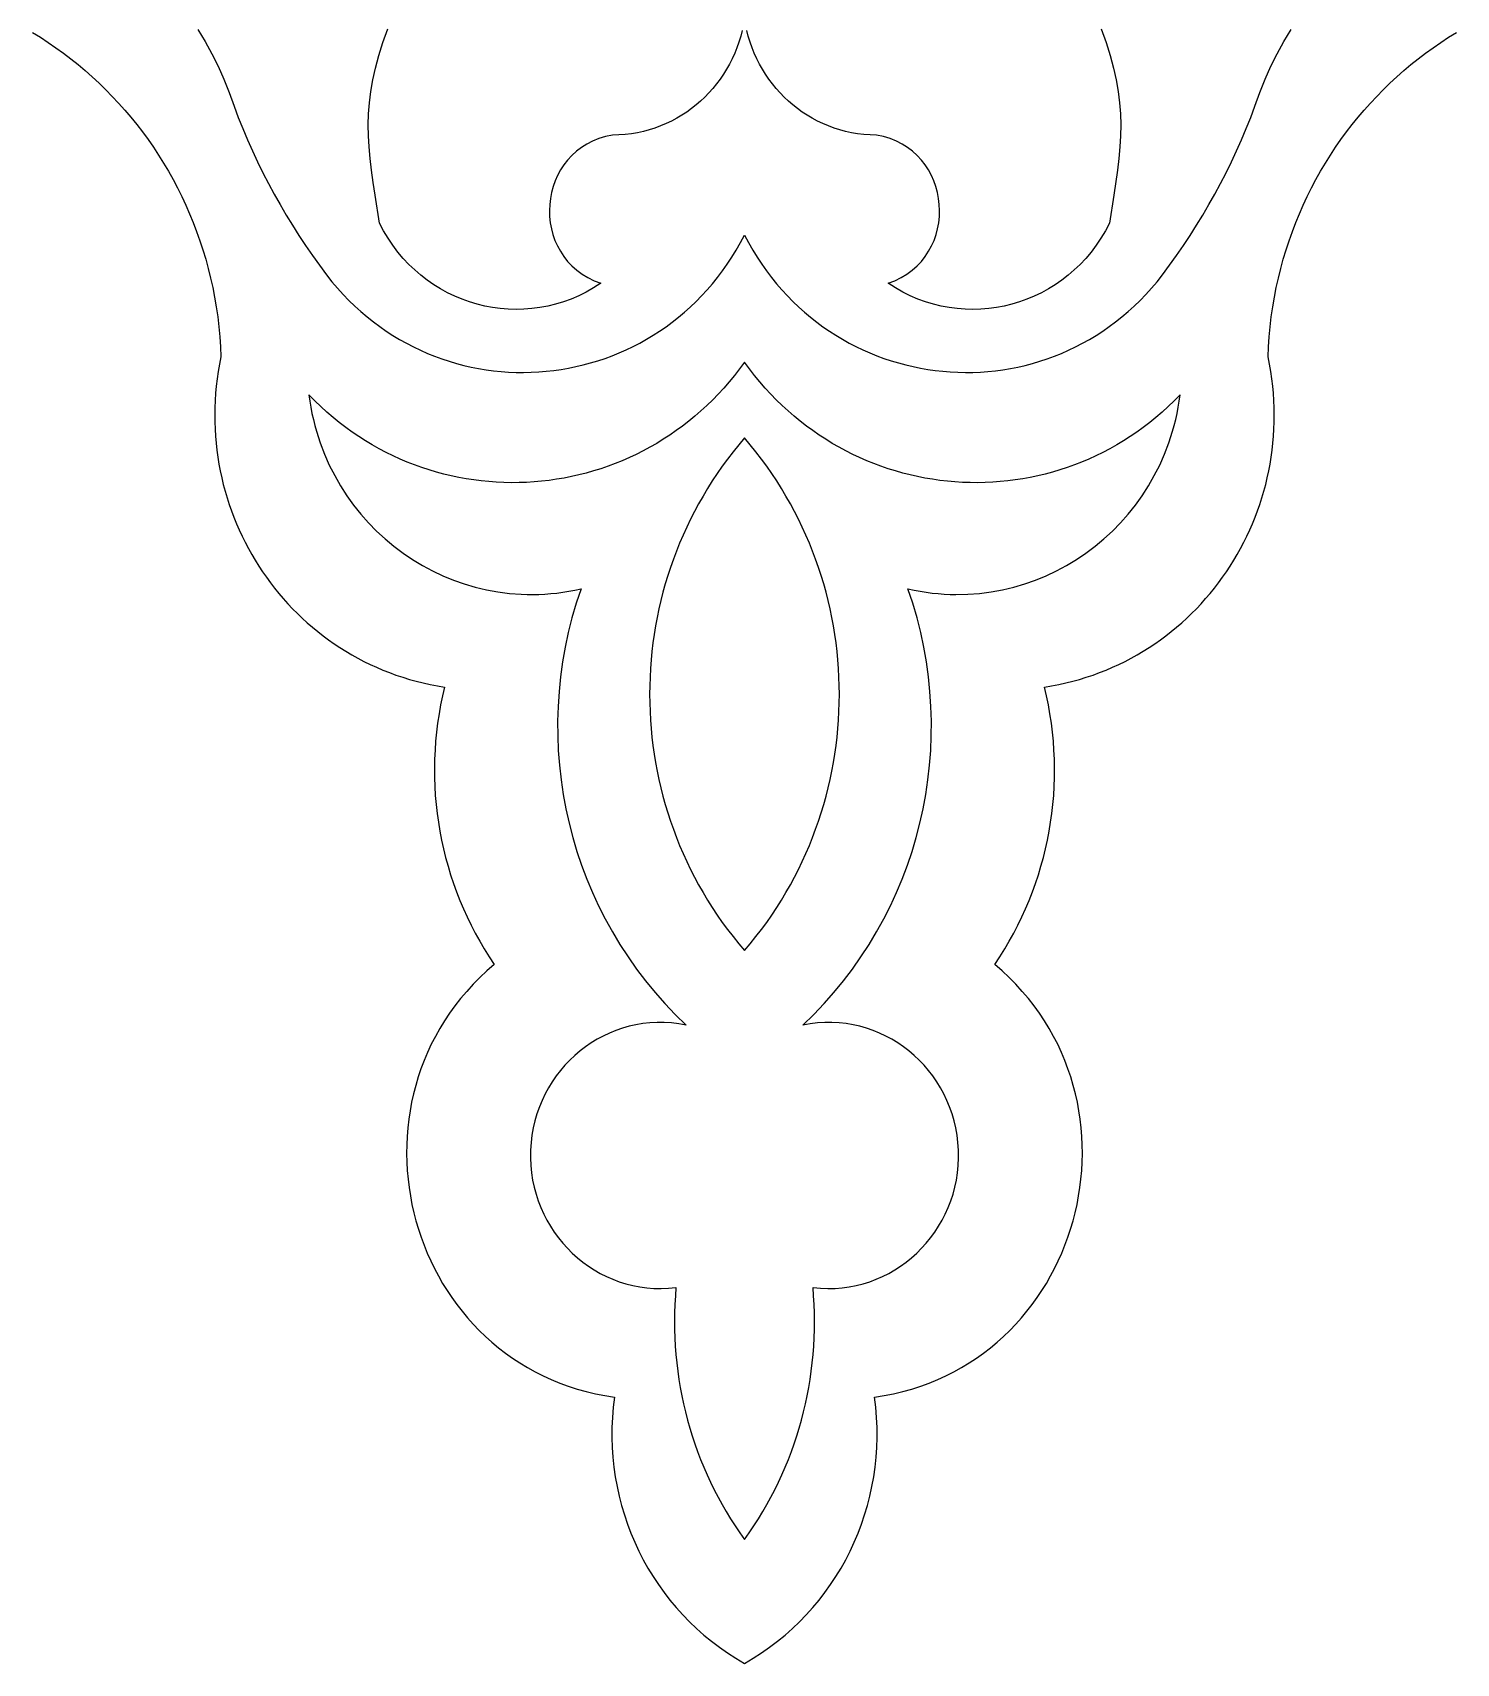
# Model space of a CAD drawing. Extents: x -345 to -255, y -146 to 454.
# Drawn here: x -333.7 to -267.1, y -145.6 to -69.3 of the extents above; entities that cross this region are included whole.
import ezdxf

# ---------------------------------------------------------------- set-up
doc = ezdxf.new("R2010")
doc.units = 0
doc.layers.get('0').update_dxf_attribs({"linetype": 'CONTINUOUS'})

msp = doc.modelspace()

# ---------------------------------------------------------------- linework, layer by layer
for points in [[(-333.715, -69.323), (-333.345, -69.552), (-332.981, -69.791), (-332.622, -70.038), (-332.27, -70.294), (-331.924, -70.558), (-331.584, -70.83), (-331.251, -71.111), (-330.925, -71.399), (-330.606, -71.696), (-330.294, -72), (-329.989, -72.312), (-329.691, -72.631), (-329.4, -72.957), (-329.118, -73.291), (-328.843, -73.632), (-328.576, -73.979), (-328.317, -74.334), (-328.066, -74.695), (-327.824, -75.062), (-327.59, -75.436), (-327.365, -75.816), (-327.149, -76.201), (-326.941, -76.593), (-326.743, -76.991), (-326.554, -77.394), (-326.374, -77.803), (-326.204, -78.217), (-326.044, -78.636), (-325.893, -79.06), (-325.753, -79.489), (-325.622, -79.923), (-325.502, -80.362), (-325.392, -80.805), (-325.293, -81.253), (-325.205, -81.704), (-325.127, -82.16), (-325.06, -82.62), (-325.005, -83.083), (-324.961, -83.551), (-324.928, -84.021), (-324.907, -84.495), (-324.975, -84.836), (-325.034, -85.176), (-325.084, -85.516), (-325.125, -85.855), (-325.156, -86.193), (-325.179, -86.53), (-325.193, -86.867), (-325.199, -87.202), (-325.196, -87.535), (-325.184, -87.868), (-325.164, -88.198), (-325.136, -88.527), (-325.099, -88.854), (-325.055, -89.179), (-325.002, -89.502), (-324.941, -89.823), (-324.873, -90.141), (-324.796, -90.456), (-324.712, -90.77), (-324.621, -91.08), (-324.521, -91.387), (-324.415, -91.691), (-324.301, -91.992), (-324.18, -92.29), (-324.052, -92.584), (-323.917, -92.875), (-323.774, -93.162), (-323.625, -93.445), (-323.469, -93.724), (-323.307, -93.998), (-323.138, -94.269), (-322.962, -94.535), (-322.78, -94.797), (-322.592, -95.054), (-322.397, -95.306), (-322.196, -95.553), (-321.99, -95.795), (-321.777, -96.032), (-321.558, -96.264), (-321.334, -96.49), (-321.104, -96.71), (-320.868, -96.925), (-320.627, -97.134), (-320.38, -97.337), (-320.128, -97.534), (-319.871, -97.724), (-319.608, -97.908), (-319.341, -98.086), (-319.069, -98.257), (-318.791, -98.421), (-318.509, -98.578), (-318.223, -98.728), (-317.931, -98.87), (-317.636, -99.006), (-317.335, -99.134), (-317.031, -99.254), (-316.722, -99.367), (-316.409, -99.471), (-316.092, -99.568), (-315.771, -99.657), (-315.446, -99.737), (-315.117, -99.809), (-314.785, -99.872), (-314.449, -99.927), (-314.547, -100.346), (-314.634, -100.766), (-314.709, -101.188), (-314.773, -101.61), (-314.826, -102.033), (-314.867, -102.457), (-314.897, -102.881), (-314.916, -103.304), (-314.924, -103.728), (-314.921, -104.151), (-314.907, -104.574), (-314.882, -104.995), (-314.846, -105.416), (-314.798, -105.835), (-314.74, -106.252), (-314.672, -106.668), (-314.592, -107.082), (-314.501, -107.493), (-314.4, -107.902), (-314.288, -108.309), (-314.166, -108.712), (-314.033, -109.112), (-313.889, -109.509), (-313.735, -109.902), (-313.57, -110.292), (-313.395, -110.677), (-313.21, -111.058), (-313.014, -111.435), (-312.807, -111.807), (-312.591, -112.174), (-312.364, -112.536), (-312.127, -112.892), (-312.473, -113.195), (-312.803, -113.506), (-313.117, -113.826), (-313.415, -114.154), (-313.698, -114.488), (-313.965, -114.83), (-314.216, -115.179), (-314.452, -115.534), (-314.673, -115.894), (-314.879, -116.26), (-315.069, -116.631), (-315.245, -117.007), (-315.406, -117.387), (-315.552, -117.771), (-315.683, -118.158), (-315.8, -118.549), (-315.902, -118.942), (-315.99, -119.337), (-316.065, -119.734), (-316.124, -120.133), (-316.17, -120.532), (-316.203, -120.933), (-316.221, -121.333), (-316.226, -121.734), (-316.217, -122.134), (-316.195, -122.533), (-316.159, -122.931), (-316.111, -123.327), (-316.049, -123.721), (-315.974, -124.113), (-315.887, -124.502), (-315.787, -124.887), (-315.674, -125.269), (-315.548, -125.647), (-315.41, -126.02), (-315.26, -126.388), (-315.098, -126.752), (-314.923, -127.109), (-314.737, -127.461), (-314.539, -127.806), (-314.329, -128.144), (-314.107, -128.475), (-313.874, -128.798), (-313.629, -129.114), (-313.373, -129.421), (-313.106, -129.719), (-312.827, -130.008), (-312.538, -130.287), (-312.238, -130.556), (-311.927, -130.815), (-311.605, -131.063), (-311.273, -131.3), (-310.93, -131.526), (-310.578, -131.739), (-310.214, -131.94), (-309.841, -132.128), (-309.458, -132.304), (-309.065, -132.465), (-308.662, -132.613), (-308.249, -132.746), (-307.827, -132.864), (-307.395, -132.968), (-306.954, -133.056), (-306.504, -133.127), (-306.561, -133.599), (-306.6, -134.07), (-306.621, -134.54), (-306.624, -135.008), (-306.61, -135.474), (-306.579, -135.936), (-306.53, -136.396), (-306.465, -136.852), (-306.383, -137.305), (-306.285, -137.752), (-306.171, -138.195), (-306.041, -138.633), (-305.895, -139.064), (-305.733, -139.49), (-305.556, -139.908), (-305.365, -140.32), (-305.158, -140.724), (-304.937, -141.12), (-304.701, -141.507), (-304.451, -141.886), (-304.187, -142.255), (-303.909, -142.615), (-303.618, -142.964), (-303.314, -143.302), (-302.996, -143.63), (-302.665, -143.946), (-302.322, -144.25), (-301.967, -144.541), (-301.599, -144.819), (-301.219, -145.084), (-300.827, -145.336), (-300.424, -145.573), (-300.02, -145.336), (-299.628, -145.084), (-299.248, -144.819), (-298.88, -144.541), (-298.525, -144.25), (-298.182, -143.946), (-297.851, -143.63), (-297.533, -143.302), (-297.229, -142.964), (-296.938, -142.615), (-296.66, -142.255), (-296.396, -141.886), (-296.146, -141.507), (-295.91, -141.12), (-295.689, -140.724), (-295.482, -140.32), (-295.291, -139.908), (-295.114, -139.49), (-294.952, -139.064), (-294.806, -138.633), (-294.676, -138.195), (-294.562, -137.752), (-294.464, -137.305), (-294.382, -136.852), (-294.317, -136.396), (-294.268, -135.936), (-294.237, -135.474), (-294.223, -135.008), (-294.226, -134.54), (-294.247, -134.07), (-294.286, -133.599), (-294.343, -133.127), (-293.893, -133.056), (-293.452, -132.968), (-293.02, -132.864), (-292.598, -132.746), (-292.185, -132.613), (-291.782, -132.465), (-291.389, -132.304), (-291.006, -132.128), (-290.633, -131.94), (-290.27, -131.739), (-289.917, -131.526), (-289.574, -131.3), (-289.242, -131.063), (-288.92, -130.815), (-288.609, -130.556), (-288.309, -130.287), (-288.02, -130.008), (-287.741, -129.719), (-287.474, -129.421), (-287.218, -129.114), (-286.973, -128.798), (-286.74, -128.475), (-286.518, -128.144), (-286.308, -127.806), (-286.11, -127.461), (-285.924, -127.109), (-285.749, -126.752), (-285.587, -126.388), (-285.437, -126.02), (-285.299, -125.647), (-285.173, -125.269), (-285.06, -124.887), (-284.96, -124.502), (-284.873, -124.113), (-284.798, -123.721), (-284.736, -123.327), (-284.688, -122.931), (-284.652, -122.533), (-284.63, -122.134), (-284.621, -121.734), (-284.626, -121.333), (-284.644, -120.933), (-284.677, -120.532), (-284.723, -120.133), (-284.783, -119.734), (-284.857, -119.337), (-284.945, -118.942), (-285.047, -118.549), (-285.164, -118.158), (-285.296, -117.771), (-285.442, -117.387), (-285.602, -117.007), (-285.778, -116.631), (-285.968, -116.26), (-286.174, -115.894), (-286.395, -115.534), (-286.631, -115.179), (-286.882, -114.83), (-287.149, -114.488), (-287.432, -114.154), (-287.73, -113.826), (-288.044, -113.506), (-288.374, -113.195), (-288.72, -112.892), (-288.483, -112.536), (-288.256, -112.174), (-288.04, -111.807), (-287.833, -111.435), (-287.638, -111.058), (-287.452, -110.677), (-287.277, -110.292), (-287.112, -109.902), (-286.958, -109.509), (-286.814, -109.112), (-286.681, -108.712), (-286.559, -108.309), (-286.447, -107.902), (-286.346, -107.493), (-286.255, -107.082), (-286.175, -106.668), (-286.107, -106.252), (-286.049, -105.835), (-286.001, -105.416), (-285.965, -104.995), (-285.94, -104.574), (-285.926, -104.151), (-285.923, -103.728), (-285.931, -103.304), (-285.95, -102.881), (-285.98, -102.457), (-286.021, -102.033), (-286.074, -101.61), (-286.138, -101.188), (-286.213, -100.766), (-286.3, -100.346), (-286.398, -99.927), (-286.062, -99.872), (-285.73, -99.809), (-285.401, -99.737), (-285.076, -99.657), (-284.755, -99.568), (-284.438, -99.471), (-284.125, -99.367), (-283.816, -99.254), (-283.512, -99.134), (-283.211, -99.006), (-282.916, -98.87), (-282.624, -98.728), (-282.338, -98.578), (-282.056, -98.421), (-281.778, -98.257), (-281.506, -98.086), (-281.239, -97.908), (-280.976, -97.724), (-280.719, -97.534), (-280.467, -97.337), (-280.22, -97.134), (-279.979, -96.925), (-279.743, -96.71), (-279.513, -96.49), (-279.289, -96.264), (-279.07, -96.032), (-278.858, -95.795), (-278.651, -95.553), (-278.45, -95.306), (-278.255, -95.054), (-278.067, -94.797), (-277.885, -94.535), (-277.709, -94.269), (-277.54, -93.998), (-277.378, -93.724), (-277.222, -93.445), (-277.073, -93.162), (-276.93, -92.875), (-276.795, -92.584), (-276.667, -92.29), (-276.546, -91.992), (-276.432, -91.691), (-276.326, -91.387), (-276.226, -91.08), (-276.135, -90.77), (-276.051, -90.456), (-275.974, -90.141), (-275.906, -89.823), (-275.845, -89.502), (-275.792, -89.179), (-275.748, -88.854), (-275.711, -88.527), (-275.683, -88.198), (-275.663, -87.868), (-275.651, -87.535), (-275.648, -87.202), (-275.654, -86.867), (-275.668, -86.53), (-275.691, -86.193), (-275.722, -85.855), (-275.763, -85.516), (-275.813, -85.176), (-275.872, -84.836), (-275.94, -84.495), (-275.919, -84.021), (-275.886, -83.551), (-275.842, -83.083), (-275.787, -82.62), (-275.72, -82.16), (-275.643, -81.704), (-275.554, -81.253), (-275.455, -80.805), (-275.345, -80.362), (-275.225, -79.923), (-275.094, -79.489), (-274.954, -79.06), (-274.803, -78.636), (-274.643, -78.217), (-274.473, -77.803), (-274.293, -77.394), (-274.104, -76.991), (-273.906, -76.593), (-273.698, -76.201), (-273.482, -75.816), (-273.257, -75.436), (-273.023, -75.062), (-272.781, -74.695), (-272.53, -74.334), (-272.271, -73.979), (-272.004, -73.632), (-271.729, -73.291), (-271.447, -72.957), (-271.156, -72.631), (-270.859, -72.312), (-270.553, -72), (-270.241, -71.696), (-269.922, -71.399), (-269.596, -71.111), (-269.263, -70.83), (-268.923, -70.558), (-268.577, -70.294), (-268.225, -70.038), (-267.866, -69.791), (-267.502, -69.552), (-267.132, -69.323)], [(-325.981, -69.187), (-325.644, -69.744), (-325.329, -70.318), (-325.036, -70.907), (-324.766, -71.512), (-324.519, -72.132), (-324.296, -72.767), (-324.095, -73.297), (-323.884, -73.823), (-323.663, -74.345), (-323.433, -74.862), (-323.194, -75.374), (-322.946, -75.881), (-322.688, -76.384), (-322.421, -76.882), (-322.145, -77.374), (-321.86, -77.861), (-321.567, -78.342), (-321.264, -78.818), (-320.953, -79.289), (-320.632, -79.753), (-320.304, -80.212), (-319.966, -80.664), (-319.717, -80.978), (-319.46, -81.28), (-319.196, -81.571), (-318.926, -81.85), (-318.648, -82.118), (-318.365, -82.375), (-318.076, -82.621), (-317.781, -82.855), (-317.481, -83.078), (-317.176, -83.29), (-316.866, -83.491), (-316.551, -83.68), (-316.232, -83.859), (-315.908, -84.026), (-315.581, -84.182), (-315.251, -84.327), (-314.917, -84.462), (-314.58, -84.585), (-314.241, -84.697), (-313.898, -84.798), (-313.554, -84.888), (-313.208, -84.968), (-312.86, -85.036), (-312.511, -85.094), (-312.16, -85.141), (-311.809, -85.177), (-311.457, -85.202), (-311.105, -85.217), (-310.752, -85.221), (-310.4, -85.214), (-310.048, -85.196), (-309.697, -85.168), (-309.347, -85.129), (-308.998, -85.08), (-308.651, -85.02), (-308.305, -84.949), (-307.962, -84.868), (-307.62, -84.777), (-307.282, -84.675), (-306.946, -84.562), (-306.613, -84.439), (-306.283, -84.306), (-305.958, -84.162), (-305.636, -84.008), (-305.318, -83.844), (-305.005, -83.67), (-304.696, -83.485), (-304.392, -83.29), (-304.094, -83.084), (-303.801, -82.869), (-303.513, -82.643), (-303.232, -82.407), (-302.957, -82.161), (-302.689, -81.905), (-302.427, -81.639), (-302.173, -81.363), (-301.925, -81.077), (-301.686, -80.781), (-301.454, -80.475), (-301.23, -80.159), (-301.015, -79.833), (-300.809, -79.497), (-300.611, -79.152), (-300.423, -78.796), (-300.424, -78.797), (-300.424, -78.796), (-300.236, -79.152), (-300.038, -79.497), (-299.832, -79.833), (-299.617, -80.159), (-299.393, -80.475), (-299.161, -80.781), (-298.922, -81.077), (-298.675, -81.363), (-298.42, -81.639), (-298.158, -81.905), (-297.89, -82.161), (-297.615, -82.407), (-297.334, -82.643), (-297.046, -82.869), (-296.753, -83.084), (-296.455, -83.29), (-296.151, -83.485), (-295.843, -83.67), (-295.529, -83.844), (-295.211, -84.008), (-294.889, -84.162), (-294.564, -84.306), (-294.234, -84.439), (-293.901, -84.562), (-293.566, -84.675), (-293.227, -84.777), (-292.886, -84.868), (-292.542, -84.949), (-292.196, -85.02), (-291.849, -85.08), (-291.5, -85.129), (-291.15, -85.168), (-290.799, -85.196), (-290.447, -85.214), (-290.095, -85.221), (-289.742, -85.217), (-289.39, -85.202), (-289.038, -85.177), (-288.687, -85.141), (-288.336, -85.094), (-287.987, -85.036), (-287.639, -84.968), (-287.293, -84.888), (-286.949, -84.798), (-286.607, -84.697), (-286.267, -84.585), (-285.93, -84.462), (-285.596, -84.327), (-285.266, -84.182), (-284.939, -84.026), (-284.615, -83.859), (-284.296, -83.68), (-283.982, -83.491), (-283.671, -83.29), (-283.366, -83.078), (-283.066, -82.855), (-282.771, -82.621), (-282.482, -82.375), (-282.199, -82.118), (-281.922, -81.85), (-281.651, -81.571), (-281.387, -81.28), (-281.13, -80.978), (-280.881, -80.664), (-280.543, -80.212), (-280.215, -79.753), (-279.894, -79.289), (-279.583, -78.818), (-279.28, -78.342), (-278.987, -77.861), (-278.702, -77.374), (-278.426, -76.882), (-278.159, -76.384), (-277.901, -75.881), (-277.653, -75.374), (-277.414, -74.862), (-277.184, -74.345), (-276.963, -73.823), (-276.752, -73.297), (-276.551, -72.767), (-276.328, -72.132), (-276.081, -71.512), (-275.811, -70.907), (-275.518, -70.318), (-275.203, -69.744), (-274.866, -69.187)], [(-300.528, -69.23), (-300.599, -69.504), (-300.681, -69.774), (-300.775, -70.039), (-300.88, -70.299), (-300.995, -70.553), (-301.121, -70.801), (-301.258, -71.043), (-301.404, -71.279), (-301.56, -71.507), (-301.726, -71.728), (-301.9, -71.942), (-302.084, -72.147), (-302.276, -72.345), (-302.476, -72.533), (-302.685, -72.713), (-302.901, -72.884), (-303.125, -73.045), (-303.356, -73.197), (-303.594, -73.338), (-303.838, -73.469), (-304.089, -73.589), (-304.346, -73.697), (-304.609, -73.795), (-304.878, -73.88), (-305.152, -73.953), (-305.431, -74.014), (-305.714, -74.062), (-306.002, -74.097), (-306.295, -74.118), (-306.591, -74.126), (-306.921, -74.194), (-307.233, -74.287), (-307.525, -74.404), (-307.798, -74.543), (-308.052, -74.703), (-308.287, -74.882), (-308.501, -75.078), (-308.696, -75.29), (-308.872, -75.516), (-309.027, -75.755), (-309.162, -76.005), (-309.277, -76.265), (-309.372, -76.533), (-309.446, -76.807), (-309.499, -77.086), (-309.532, -77.368), (-309.544, -77.652), (-309.535, -77.937), (-309.505, -78.219), (-309.454, -78.499), (-309.382, -78.774), (-309.288, -79.044), (-309.172, -79.305), (-309.035, -79.557), (-308.876, -79.798), (-308.695, -80.027), (-308.491, -80.242), (-308.266, -80.442), (-308.018, -80.624), (-307.748, -80.787), (-307.455, -80.931), (-307.14, -81.052), (-307.479, -81.268), (-307.824, -81.463), (-308.176, -81.636), (-308.532, -81.788), (-308.893, -81.919), (-309.257, -82.029), (-309.625, -82.118), (-309.994, -82.187), (-310.365, -82.236), (-310.736, -82.264), (-311.107, -82.273), (-311.477, -82.262), (-311.845, -82.232), (-312.211, -82.182), (-312.574, -82.114), (-312.932, -82.027), (-313.286, -81.921), (-313.634, -81.797), (-313.975, -81.654), (-314.31, -81.494), (-314.636, -81.316), (-314.954, -81.12), (-315.263, -80.907), (-315.561, -80.677), (-315.848, -80.43), (-316.124, -80.166), (-316.387, -79.886), (-316.637, -79.59), (-316.873, -79.277), (-317.094, -78.949), (-317.299, -78.604), (-317.489, -78.245), (-317.699, -76.939), (-317.79, -76.338), (-317.869, -75.764), (-317.933, -75.213), (-317.981, -74.678), (-318.011, -74.156), (-318.02, -73.641), (-318.006, -73.128), (-317.967, -72.611), (-317.902, -72.086), (-317.809, -71.547), (-317.684, -70.99), (-317.527, -70.408), (-317.334, -69.797), (-317.105, -69.152)], [(-283.742, -69.152), (-283.513, -69.797), (-283.32, -70.408), (-283.163, -70.99), (-283.038, -71.547), (-282.945, -72.086), (-282.88, -72.611), (-282.841, -73.128), (-282.828, -73.641), (-282.836, -74.156), (-282.866, -74.678), (-282.914, -75.213), (-282.978, -75.764), (-283.148, -76.939), (-283.359, -78.245), (-283.548, -78.604), (-283.753, -78.949), (-283.974, -79.277), (-284.21, -79.59), (-284.46, -79.886), (-284.723, -80.166), (-284.999, -80.43), (-285.286, -80.677), (-285.584, -80.907), (-285.893, -81.12), (-286.211, -81.316), (-286.537, -81.494), (-286.872, -81.654), (-287.213, -81.797), (-287.561, -81.921), (-287.915, -82.027), (-288.273, -82.114), (-288.636, -82.182), (-289.002, -82.232), (-289.37, -82.262), (-289.74, -82.273), (-290.111, -82.264), (-290.482, -82.236), (-290.853, -82.187), (-291.222, -82.118), (-291.59, -82.029), (-291.954, -81.919), (-292.315, -81.788), (-292.671, -81.636), (-293.023, -81.463), (-293.368, -81.268), (-293.707, -81.052), (-293.392, -80.931), (-293.099, -80.787), (-292.829, -80.624), (-292.581, -80.442), (-292.356, -80.242), (-292.152, -80.027), (-291.971, -79.798), (-291.812, -79.557), (-291.675, -79.305), (-291.559, -79.044), (-291.465, -78.774), (-291.393, -78.499), (-291.342, -78.219), (-291.312, -77.937), (-291.303, -77.652), (-291.315, -77.368), (-291.348, -77.086), (-291.401, -76.807), (-291.475, -76.533), (-291.57, -76.265), (-291.685, -76.005), (-291.82, -75.755), (-291.975, -75.516), (-292.151, -75.29), (-292.346, -75.078), (-292.561, -74.882), (-292.795, -74.703), (-293.049, -74.543), (-293.322, -74.404), (-293.614, -74.287), (-293.926, -74.194), (-294.256, -74.126), (-294.552, -74.118), (-294.845, -74.097), (-295.133, -74.062), (-295.416, -74.014), (-295.695, -73.953), (-295.969, -73.88), (-296.238, -73.795), (-296.501, -73.697), (-296.758, -73.589), (-297.009, -73.469), (-297.253, -73.338), (-297.491, -73.197), (-297.722, -73.045), (-297.946, -72.884), (-298.162, -72.713), (-298.371, -72.533), (-298.571, -72.345), (-298.763, -72.147), (-298.947, -71.942), (-299.121, -71.728), (-299.287, -71.507), (-299.443, -71.279), (-299.589, -71.043), (-299.726, -70.801), (-299.852, -70.553), (-299.967, -70.299), (-300.072, -70.039), (-300.166, -69.774), (-300.248, -69.504), (-300.319, -69.23)]]:
    msp.add_lwpolyline(points)
for points in [[(-300.424, -139.786), (-300.198, -139.466), (-299.98, -139.141), (-299.77, -138.811), (-299.567, -138.478), (-299.373, -138.14), (-299.186, -137.798), (-299.007, -137.453), (-298.836, -137.104), (-298.673, -136.751), (-298.518, -136.395), (-298.372, -136.036), (-298.233, -135.673), (-298.102, -135.308), (-297.98, -134.94), (-297.866, -134.569), (-297.76, -134.196), (-297.662, -133.82), (-297.573, -133.443), (-297.492, -133.063), (-297.419, -132.681), (-297.355, -132.297), (-297.3, -131.912), (-297.253, -131.525), (-297.214, -131.137), (-297.184, -130.748), (-297.163, -130.358), (-297.151, -129.967), (-297.147, -129.575), (-297.152, -129.182), (-297.166, -128.79), (-297.189, -128.396), (-297.22, -128.003), (-296.873, -128.035), (-296.53, -128.047), (-296.19, -128.04), (-295.855, -128.014), (-295.525, -127.969), (-295.2, -127.906), (-294.881, -127.826), (-294.569, -127.728), (-294.264, -127.614), (-293.966, -127.484), (-293.677, -127.339), (-293.396, -127.178), (-293.124, -127.003), (-292.863, -126.814), (-292.611, -126.612), (-292.37, -126.396), (-292.141, -126.168), (-291.923, -125.928), (-291.718, -125.676), (-291.526, -125.413), (-291.347, -125.14), (-291.182, -124.857), (-291.032, -124.564), (-290.896, -124.262), (-290.777, -123.952), (-290.673, -123.634), (-290.586, -123.308), (-290.516, -122.975), (-290.464, -122.635), (-290.43, -122.29), (-290.414, -121.939), (-290.418, -121.583), (-290.442, -121.228), (-290.484, -120.879), (-290.544, -120.538), (-290.623, -120.203), (-290.718, -119.877), (-290.83, -119.559), (-290.958, -119.25), (-291.101, -118.95), (-291.259, -118.66), (-291.431, -118.381), (-291.618, -118.112), (-291.817, -117.853), (-292.029, -117.607), (-292.253, -117.373), (-292.488, -117.151), (-292.734, -116.942), (-292.991, -116.746), (-293.257, -116.564), (-293.533, -116.397), (-293.817, -116.244), (-294.109, -116.107), (-294.409, -115.985), (-294.715, -115.879), (-295.028, -115.79), (-295.347, -115.718), (-295.671, -115.663), (-296, -115.627), (-296.332, -115.609), (-296.669, -115.609), (-297.008, -115.629), (-297.35, -115.669), (-297.693, -115.729), (-297.187, -115.237), (-296.702, -114.728), (-296.239, -114.204), (-295.796, -113.665), (-295.376, -113.112), (-294.977, -112.545), (-294.6, -111.966), (-294.245, -111.375), (-293.913, -110.772), (-293.602, -110.159), (-293.315, -109.535), (-293.05, -108.903), (-292.808, -108.261), (-292.589, -107.612), (-292.393, -106.955), (-292.221, -106.292), (-292.072, -105.623), (-291.947, -104.948), (-291.845, -104.269), (-291.768, -103.586), (-291.715, -102.9), (-291.687, -102.212), (-291.683, -101.521), (-291.703, -100.83), (-291.749, -100.138), (-291.819, -99.446), (-291.915, -98.755), (-292.036, -98.065), (-292.183, -97.378), (-292.355, -96.694), (-292.553, -96.014), (-292.778, -95.337), (-292.495, -95.398), (-292.213, -95.451), (-291.931, -95.496), (-291.65, -95.533), (-291.37, -95.562), (-291.09, -95.584), (-290.811, -95.597), (-290.533, -95.603), (-289.981, -95.593), (-289.434, -95.553), (-288.893, -95.484), (-288.36, -95.387), (-287.834, -95.262), (-287.318, -95.11), (-286.811, -94.932), (-286.315, -94.729), (-285.83, -94.5), (-285.359, -94.247), (-284.9, -93.971), (-284.456, -93.671), (-284.028, -93.349), (-283.615, -93.005), (-283.22, -92.64), (-282.843, -92.255), (-282.484, -91.849), (-282.146, -91.425), (-281.828, -90.982), (-281.532, -90.521), (-281.258, -90.043), (-281.008, -89.548), (-280.782, -89.038), (-280.582, -88.512), (-280.407, -87.971), (-280.33, -87.696), (-280.26, -87.417), (-280.197, -87.134), (-280.141, -86.849), (-280.092, -86.56), (-280.05, -86.268), (-280.324, -86.547), (-280.604, -86.815), (-280.889, -87.074), (-281.18, -87.322), (-281.475, -87.561), (-281.775, -87.79), (-282.079, -88.01), (-282.388, -88.219), (-282.701, -88.419), (-283.018, -88.608), (-283.339, -88.788), (-283.663, -88.959), (-283.991, -89.119), (-284.322, -89.27), (-284.656, -89.411), (-284.992, -89.543), (-285.331, -89.664), (-285.672, -89.776), (-286.016, -89.879), (-286.361, -89.971), (-286.708, -90.055), (-287.057, -90.128), (-287.407, -90.192), (-287.758, -90.246), (-288.11, -90.291), (-288.463, -90.326), (-288.817, -90.352), (-289.17, -90.368), (-289.524, -90.375), (-289.878, -90.372), (-290.231, -90.36), (-290.584, -90.338), (-290.936, -90.307), (-291.288, -90.266), (-291.638, -90.216), (-291.987, -90.157), (-292.335, -90.088), (-292.681, -90.01), (-293.025, -89.922), (-293.367, -89.826), (-293.706, -89.719), (-294.043, -89.604), (-294.378, -89.479), (-294.709, -89.345), (-295.038, -89.202), (-295.363, -89.049), (-295.685, -88.888), (-296.003, -88.717), (-296.317, -88.536), (-296.627, -88.347), (-296.932, -88.148), (-297.234, -87.941), (-297.53, -87.724), (-297.822, -87.498), (-298.108, -87.263), (-298.389, -87.019), (-298.665, -86.765), (-298.935, -86.503), (-299.199, -86.232), (-299.457, -85.951), (-299.708, -85.662), (-299.954, -85.364), (-300.192, -85.056), (-300.424, -84.74), (-300.655, -85.056), (-300.893, -85.364), (-301.139, -85.662), (-301.39, -85.951), (-301.648, -86.232), (-301.912, -86.503), (-302.182, -86.765), (-302.458, -87.019), (-302.739, -87.263), (-303.025, -87.498), (-303.317, -87.724), (-303.614, -87.941), (-303.915, -88.148), (-304.22, -88.347), (-304.53, -88.536), (-304.844, -88.717), (-305.162, -88.888), (-305.484, -89.049), (-305.809, -89.202), (-306.138, -89.345), (-306.469, -89.479), (-306.804, -89.604), (-307.141, -89.719), (-307.48, -89.826), (-307.822, -89.922), (-308.166, -90.01), (-308.512, -90.088), (-308.86, -90.157), (-309.209, -90.216), (-309.559, -90.266), (-309.911, -90.307), (-310.263, -90.338), (-310.616, -90.36), (-310.969, -90.372), (-311.323, -90.375), (-311.677, -90.368), (-312.031, -90.352), (-312.384, -90.326), (-312.737, -90.291), (-313.089, -90.246), (-313.44, -90.192), (-313.79, -90.128), (-314.139, -90.055), (-314.486, -89.971), (-314.831, -89.879), (-315.175, -89.776), (-315.516, -89.664), (-315.855, -89.543), (-316.192, -89.411), (-316.525, -89.27), (-316.856, -89.119), (-317.184, -88.959), (-317.508, -88.788), (-317.829, -88.608), (-318.146, -88.419), (-318.459, -88.219), (-318.768, -88.01), (-319.072, -87.79), (-319.372, -87.561), (-319.667, -87.322), (-319.958, -87.074), (-320.243, -86.815), (-320.523, -86.547), (-320.797, -86.268), (-320.755, -86.56), (-320.707, -86.849), (-320.65, -87.134), (-320.587, -87.417), (-320.517, -87.696), (-320.44, -87.971), (-320.266, -88.512), (-320.065, -89.038), (-319.839, -89.548), (-319.589, -90.043), (-319.315, -90.521), (-319.019, -90.982), (-318.701, -91.425), (-318.363, -91.849), (-318.004, -92.255), (-317.627, -92.64), (-317.232, -93.005), (-316.819, -93.349), (-316.391, -93.671), (-315.947, -93.971), (-315.488, -94.247), (-315.017, -94.5), (-314.532, -94.729), (-314.036, -94.932), (-313.529, -95.11), (-313.013, -95.262), (-312.487, -95.387), (-311.954, -95.484), (-311.413, -95.553), (-310.866, -95.593), (-310.59, -95.602), (-310.314, -95.603), (-310.036, -95.597), (-309.757, -95.584), (-309.477, -95.562), (-309.197, -95.533), (-308.916, -95.496), (-308.634, -95.451), (-308.352, -95.398), (-308.069, -95.337), (-308.294, -96.014), (-308.492, -96.694), (-308.664, -97.378), (-308.811, -98.065), (-308.932, -98.755), (-309.028, -99.446), (-309.098, -100.138), (-309.144, -100.83), (-309.164, -101.521), (-309.16, -102.212), (-309.132, -102.9), (-309.079, -103.586), (-309.002, -104.269), (-308.9, -104.948), (-308.775, -105.623), (-308.626, -106.292), (-308.454, -106.955), (-308.258, -107.612), (-308.039, -108.261), (-307.797, -108.903), (-307.532, -109.535), (-307.245, -110.159), (-306.935, -110.772), (-306.602, -111.375), (-306.247, -111.966), (-305.87, -112.545), (-305.471, -113.112), (-305.051, -113.665), (-304.608, -114.204), (-304.145, -114.728), (-303.66, -115.237), (-303.154, -115.729), (-303.498, -115.669), (-303.839, -115.629), (-304.178, -115.609), (-304.515, -115.609), (-304.847, -115.627), (-305.176, -115.663), (-305.5, -115.718), (-305.819, -115.79), (-306.132, -115.879), (-306.438, -115.985), (-306.738, -116.107), (-307.03, -116.244), (-307.314, -116.397), (-307.59, -116.564), (-307.856, -116.746), (-308.113, -116.942), (-308.359, -117.151), (-308.594, -117.373), (-308.818, -117.607), (-309.03, -117.853), (-309.23, -118.112), (-309.416, -118.381), (-309.588, -118.66), (-309.746, -118.95), (-309.889, -119.25), (-310.017, -119.559), (-310.129, -119.877), (-310.224, -120.203), (-310.303, -120.538), (-310.363, -120.879), (-310.405, -121.228), (-310.429, -121.583), (-310.433, -121.939), (-310.417, -122.29), (-310.383, -122.635), (-310.331, -122.975), (-310.261, -123.308), (-310.174, -123.634), (-310.071, -123.952), (-309.951, -124.262), (-309.815, -124.564), (-309.665, -124.857), (-309.5, -125.14), (-309.321, -125.413), (-309.129, -125.676), (-308.924, -125.928), (-308.706, -126.168), (-308.477, -126.396), (-308.236, -126.612), (-307.985, -126.814), (-307.723, -127.003), (-307.451, -127.178), (-307.17, -127.339), (-306.881, -127.484), (-306.584, -127.614), (-306.278, -127.728), (-305.966, -127.826), (-305.647, -127.906), (-305.323, -127.969), (-304.992, -128.014), (-304.657, -128.04), (-304.317, -128.047), (-303.974, -128.035), (-303.627, -128.003), (-303.658, -128.396), (-303.681, -128.79), (-303.695, -129.182), (-303.7, -129.575), (-303.696, -129.967), (-303.684, -130.358), (-303.663, -130.748), (-303.633, -131.137), (-303.594, -131.525), (-303.547, -131.912), (-303.492, -132.297), (-303.428, -132.681), (-303.355, -133.063), (-303.274, -133.443), (-303.185, -133.82), (-303.087, -134.196), (-302.981, -134.569), (-302.867, -134.94), (-302.745, -135.308), (-302.614, -135.673), (-302.476, -136.036), (-302.329, -136.395), (-302.174, -136.751), (-302.011, -137.104), (-301.84, -137.453), (-301.661, -137.798), (-301.474, -138.14), (-301.28, -138.478), (-301.077, -138.811), (-300.867, -139.141), (-300.649, -139.466)], [(-300.424, -112.25), (-300.151, -111.927), (-299.886, -111.598), (-299.631, -111.265), (-299.384, -110.928), (-299.146, -110.586), (-298.916, -110.24), (-298.695, -109.889), (-298.483, -109.535), (-298.279, -109.177), (-298.084, -108.816), (-297.898, -108.451), (-297.72, -108.083), (-297.551, -107.711), (-297.391, -107.337), (-297.239, -106.959), (-297.096, -106.58), (-296.962, -106.197), (-296.837, -105.812), (-296.72, -105.425), (-296.611, -105.036), (-296.512, -104.645), (-296.421, -104.253), (-296.338, -103.859), (-296.265, -103.463), (-296.2, -103.066), (-296.143, -102.668), (-296.096, -102.269), (-296.057, -101.87), (-296.026, -101.469), (-296.005, -101.068), (-295.992, -100.667), (-295.987, -100.266), (-295.992, -99.865), (-296.005, -99.464), (-296.026, -99.063), (-296.057, -98.663), (-296.096, -98.263), (-296.143, -97.864), (-296.2, -97.466), (-296.265, -97.069), (-296.338, -96.674), (-296.421, -96.279), (-296.512, -95.887), (-296.611, -95.496), (-296.72, -95.107), (-296.837, -94.72), (-296.962, -94.335), (-297.096, -93.953), (-297.239, -93.573), (-297.391, -93.195), (-297.551, -92.821), (-297.72, -92.45), (-297.898, -92.081), (-298.084, -91.716), (-298.279, -91.355), (-298.483, -90.997), (-298.695, -90.643), (-298.916, -90.292), (-299.146, -89.946), (-299.384, -89.604), (-299.631, -89.267), (-299.886, -88.934), (-300.151, -88.606), (-300.424, -88.282), (-300.696, -88.606), (-300.961, -88.934), (-301.216, -89.267), (-301.463, -89.604), (-301.701, -89.946), (-301.931, -90.292), (-302.152, -90.643), (-302.364, -90.997), (-302.568, -91.355), (-302.763, -91.716), (-302.949, -92.081), (-303.127, -92.45), (-303.296, -92.821), (-303.456, -93.195), (-303.608, -93.573), (-303.751, -93.953), (-303.885, -94.335), (-304.011, -94.72), (-304.127, -95.107), (-304.236, -95.496), (-304.335, -95.887), (-304.426, -96.279), (-304.509, -96.674), (-304.582, -97.069), (-304.647, -97.466), (-304.704, -97.864), (-304.751, -98.263), (-304.79, -98.663), (-304.821, -99.063), (-304.842, -99.464), (-304.855, -99.865), (-304.86, -100.266), (-304.855, -100.667), (-304.842, -101.068), (-304.821, -101.469), (-304.79, -101.87), (-304.751, -102.269), (-304.704, -102.668), (-304.647, -103.066), (-304.582, -103.463), (-304.509, -103.859), (-304.426, -104.253), (-304.335, -104.645), (-304.236, -105.036), (-304.127, -105.425), (-304.011, -105.812), (-303.885, -106.197), (-303.751, -106.58), (-303.608, -106.959), (-303.456, -107.337), (-303.296, -107.711), (-303.127, -108.083), (-302.949, -108.451), (-302.763, -108.816), (-302.568, -109.177), (-302.364, -109.535), (-302.152, -109.889), (-301.931, -110.24), (-301.701, -110.586), (-301.463, -110.928), (-301.216, -111.265), (-300.961, -111.598), (-300.696, -111.927)]]:
    msp.add_lwpolyline(points, close=True)

doc.saveas('drawing.dxf')
